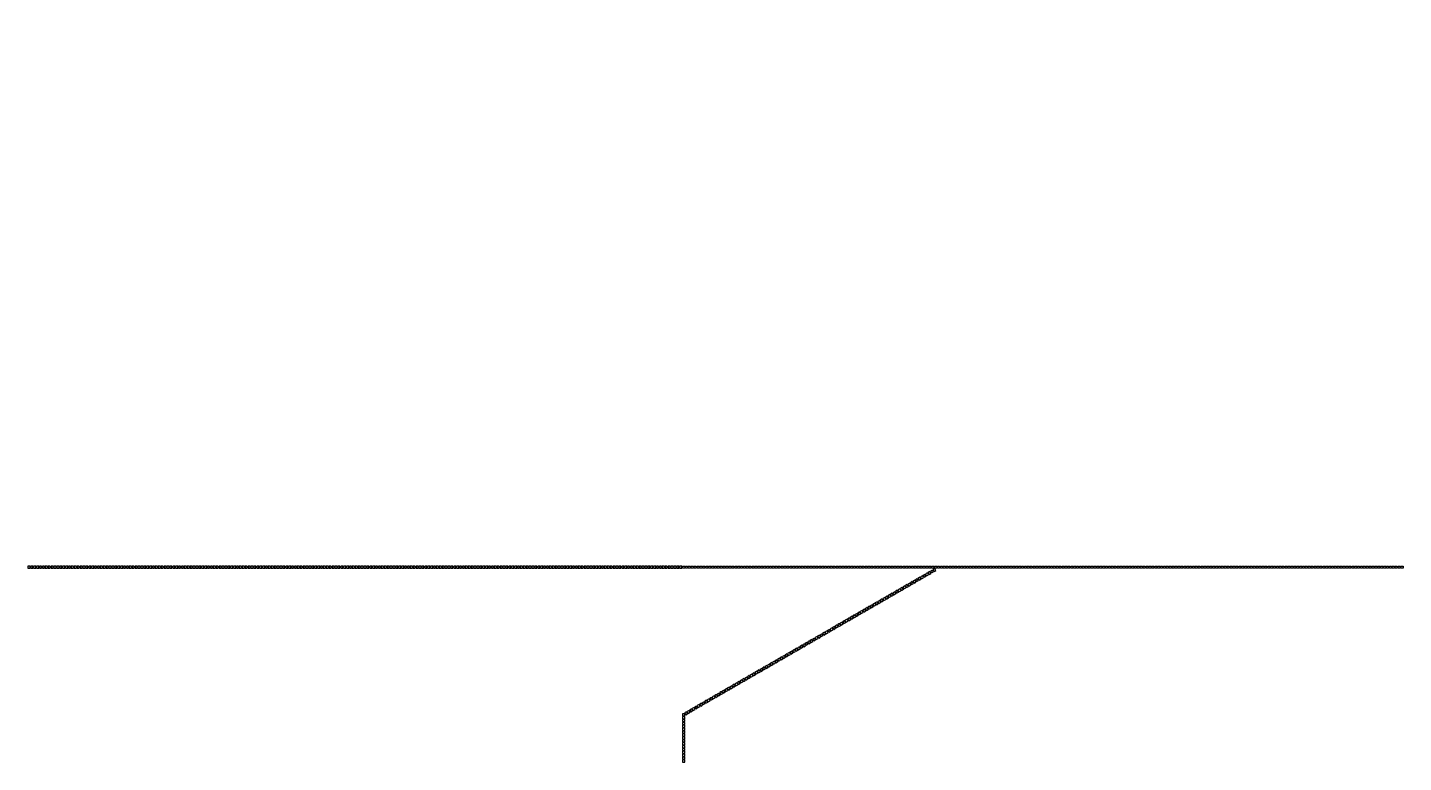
# Model space of a CAD drawing. Header units: inches. Extents: x 0 to 114300, y 0 to 114300.
# Drawn here: x 31684 to 33584, y 66811 to 67827 of the extents above; entities that cross this region are included whole.
import ezdxf

# ---------------------------------------------------------------- set-up
doc = ezdxf.new("R2010")
doc.units = ezdxf.units.IN
doc.header["$MEASUREMENT"] = 0

msp = doc.modelspace()

# ---------------------------------------------------------------- hatches: boundary and pattern name
h = msp.add_hatch()
h.set_pattern_fill('ANSI31', color=256, scale=100)
h.set_pattern_definition([(45, (-3636.992, -6350), (-8.8388348, 8.8388348), [])])
h.paths.add_polyline_path([(114300, 0), (0, 0), (0, 114300), (114300, 114300)])
edge = h.paths.add_edge_path(flags=16)
edge.add_arc((57150, 57150), 50800, 288.35844, 529.79531, ccw=False)
edge.add_line((73150, 8935.5), (41150, 8935.5))
edge.add_arc((57150, 57150), 50800, 190.20469, 251.64156, ccw=False)
edge.add_arc((57150, 57150), 50800, 169.79531, 190.20469, ccw=False)

# ---------------------------------------------------------------- linework, layer by layer
for points in [[(31687.9, 67079.6), (31687.9, 67082.6), (31684.9, 67082.6), (31684.9, 67079.6)], [(31691.9, 67079.6), (31691.9, 67082.6), (31688.9, 67082.6), (31688.9, 67079.6)], [(31695.9, 67079.6), (31695.9, 67082.6), (31692.9, 67082.6), (31692.9, 67079.6)], [(31699.9, 67079.6), (31699.9, 67082.6), (31696.9, 67082.6), (31696.9, 67079.6)], [(31703.9, 67079.6), (31703.9, 67082.6), (31700.9, 67082.6), (31700.9, 67079.6)], [(31707.9, 67079.6), (31707.9, 67082.6), (31704.9, 67082.6), (31704.9, 67079.6)], [(31711.9, 67079.6), (31711.9, 67082.6), (31708.9, 67082.6), (31708.9, 67079.6)], [(31715.9, 67079.6), (31715.9, 67082.6), (31712.9, 67082.6), (31712.9, 67079.6)], [(31719.9, 67079.6), (31719.9, 67082.6), (31716.9, 67082.6), (31716.9, 67079.6)], [(31723.9, 67079.6), (31723.9, 67082.6), (31720.9, 67082.6), (31720.9, 67079.6)], [(31727.9, 67079.6), (31727.9, 67082.6), (31724.9, 67082.6), (31724.9, 67079.6)], [(31731.9, 67079.6), (31731.9, 67082.6), (31728.9, 67082.6), (31728.9, 67079.6)], [(31735.9, 67079.6), (31735.9, 67082.6), (31732.9, 67082.6), (31732.9, 67079.6)], [(31739.9, 67079.6), (31739.9, 67082.6), (31736.9, 67082.6), (31736.9, 67079.6)], [(31743.9, 67079.6), (31743.9, 67082.6), (31740.9, 67082.6), (31740.9, 67079.6)], [(31747.9, 67079.6), (31747.9, 67082.6), (31744.9, 67082.6), (31744.9, 67079.6)], [(31751.9, 67079.6), (31751.9, 67082.6), (31748.9, 67082.6), (31748.9, 67079.6)], [(31755.9, 67079.6), (31755.9, 67082.6), (31752.9, 67082.6), (31752.9, 67079.6)], [(31759.9, 67079.6), (31759.9, 67082.6), (31756.9, 67082.6), (31756.9, 67079.6)], [(31763.9, 67079.6), (31763.9, 67082.6), (31760.9, 67082.6), (31760.9, 67079.6)], [(31767.9, 67079.6), (31767.9, 67082.6), (31764.9, 67082.6), (31764.9, 67079.6)], [(31771.9, 67079.6), (31771.9, 67082.6), (31768.9, 67082.6), (31768.9, 67079.6)], [(31775.9, 67079.6), (31775.9, 67082.6), (31772.9, 67082.6), (31772.9, 67079.6)], [(31779.9, 67079.6), (31779.9, 67082.6), (31776.9, 67082.6), (31776.9, 67079.6)], [(31783.9, 67079.6), (31783.9, 67082.6), (31780.9, 67082.6), (31780.9, 67079.6)], [(31787.9, 67079.6), (31787.9, 67082.6), (31784.9, 67082.6), (31784.9, 67079.6)], [(31791.9, 67079.6), (31791.9, 67082.6), (31788.9, 67082.6), (31788.9, 67079.6)], [(31795.9, 67079.6), (31795.9, 67082.6), (31792.9, 67082.6), (31792.9, 67079.6)], [(31799.9, 67079.6), (31799.9, 67082.6), (31796.9, 67082.6), (31796.9, 67079.6)], [(31803.9, 67079.6), (31803.9, 67082.6), (31800.9, 67082.6), (31800.9, 67079.6)], [(31807.9, 67079.6), (31807.9, 67082.6), (31804.9, 67082.6), (31804.9, 67079.6)], [(31811.9, 67079.6), (31811.9, 67082.6), (31808.9, 67082.6), (31808.9, 67079.6)], [(31815.9, 67079.6), (31815.9, 67082.6), (31812.9, 67082.6), (31812.9, 67079.6)], [(31819.9, 67079.6), (31819.9, 67082.6), (31816.9, 67082.6), (31816.9, 67079.6)], [(31823.9, 67079.6), (31823.9, 67082.6), (31820.9, 67082.6), (31820.9, 67079.6)], [(31827.9, 67079.6), (31827.9, 67082.6), (31824.9, 67082.6), (31824.9, 67079.6)], [(31831.9, 67079.6), (31831.9, 67082.6), (31828.9, 67082.6), (31828.9, 67079.6)], [(31835.9, 67079.6), (31835.9, 67082.6), (31832.9, 67082.6), (31832.9, 67079.6)], [(31839.9, 67079.6), (31839.9, 67082.6), (31836.9, 67082.6), (31836.9, 67079.6)], [(31843.9, 67079.6), (31843.9, 67082.6), (31840.9, 67082.6), (31840.9, 67079.6)], [(31847.9, 67079.6), (31847.9, 67082.6), (31844.9, 67082.6), (31844.9, 67079.6)], [(31851.9, 67079.6), (31851.9, 67082.6), (31848.9, 67082.6), (31848.9, 67079.6)], [(31855.9, 67079.6), (31855.9, 67082.6), (31852.9, 67082.6), (31852.9, 67079.6)], [(31859.9, 67079.6), (31859.9, 67082.6), (31856.9, 67082.6), (31856.9, 67079.6)], [(31863.9, 67079.6), (31863.9, 67082.6), (31860.9, 67082.6), (31860.9, 67079.6)], [(31867.9, 67079.6), (31867.9, 67082.6), (31864.9, 67082.6), (31864.9, 67079.6)], [(31871.9, 67079.6), (31871.9, 67082.6), (31868.9, 67082.6), (31868.9, 67079.6)], [(31875.9, 67079.6), (31875.9, 67082.6), (31872.9, 67082.6), (31872.9, 67079.6)], [(31879.9, 67079.6), (31879.9, 67082.6), (31876.9, 67082.6), (31876.9, 67079.6)], [(31883.9, 67079.6), (31883.9, 67082.6), (31880.9, 67082.6), (31880.9, 67079.6)], [(31887.9, 67079.6), (31887.9, 67082.6), (31884.9, 67082.6), (31884.9, 67079.6)], [(31891.9, 67079.6), (31891.9, 67082.6), (31888.9, 67082.6), (31888.9, 67079.6)], [(31895.9, 67079.6), (31895.9, 67082.6), (31892.9, 67082.6), (31892.9, 67079.6)], [(31899.9, 67079.6), (31899.9, 67082.6), (31896.9, 67082.6), (31896.9, 67079.6)], [(31903.9, 67079.6), (31903.9, 67082.6), (31900.9, 67082.6), (31900.9, 67079.6)], [(31907.9, 67079.6), (31907.9, 67082.6), (31904.9, 67082.6), (31904.9, 67079.6)], [(31911.9, 67079.6), (31911.9, 67082.6), (31908.9, 67082.6), (31908.9, 67079.6)], [(31915.9, 67079.6), (31915.9, 67082.6), (31912.9, 67082.6), (31912.9, 67079.6)], [(31919.9, 67079.6), (31919.9, 67082.6), (31916.9, 67082.6), (31916.9, 67079.6)], [(31923.9, 67079.6), (31923.9, 67082.6), (31920.9, 67082.6), (31920.9, 67079.6)], [(31927.9, 67079.6), (31927.9, 67082.6), (31924.9, 67082.6), (31924.9, 67079.6)], [(31931.9, 67079.6), (31931.9, 67082.6), (31928.9, 67082.6), (31928.9, 67079.6)], [(31935.9, 67079.6), (31935.9, 67082.6), (31932.9, 67082.6), (31932.9, 67079.6)], [(31939.9, 67079.6), (31939.9, 67082.6), (31936.9, 67082.6), (31936.9, 67079.6)], [(31943.9, 67079.6), (31943.9, 67082.6), (31940.9, 67082.6), (31940.9, 67079.6)], [(31947.9, 67079.6), (31947.9, 67082.6), (31944.9, 67082.6), (31944.9, 67079.6)], [(31951.9, 67079.6), (31951.9, 67082.6), (31948.9, 67082.6), (31948.9, 67079.6)], [(31955.9, 67079.6), (31955.9, 67082.6), (31952.9, 67082.6), (31952.9, 67079.6)], [(31959.9, 67079.6), (31959.9, 67082.6), (31956.9, 67082.6), (31956.9, 67079.6)], [(31963.9, 67079.6), (31963.9, 67082.6), (31960.9, 67082.6), (31960.9, 67079.6)], [(31967.9, 67079.6), (31967.9, 67082.6), (31964.9, 67082.6), (31964.9, 67079.6)], [(31971.9, 67079.6), (31971.9, 67082.6), (31968.9, 67082.6), (31968.9, 67079.6)], [(31975.9, 67079.6), (31975.9, 67082.6), (31972.9, 67082.6), (31972.9, 67079.6)], [(31979.9, 67079.6), (31979.9, 67082.6), (31976.9, 67082.6), (31976.9, 67079.6)], [(31983.9, 67079.6), (31983.9, 67082.6), (31980.9, 67082.6), (31980.9, 67079.6)], [(31987.9, 67079.6), (31987.9, 67082.6), (31984.9, 67082.6), (31984.9, 67079.6)], [(31991.9, 67079.6), (31991.9, 67082.6), (31988.9, 67082.6), (31988.9, 67079.6)], [(31995.9, 67079.6), (31995.9, 67082.6), (31992.9, 67082.6), (31992.9, 67079.6)], [(31999.9, 67079.6), (31999.9, 67082.6), (31996.9, 67082.6), (31996.9, 67079.6)], [(32003.9, 67079.6), (32003.9, 67082.6), (32000.9, 67082.6), (32000.9, 67079.6)], [(32007.9, 67079.6), (32007.9, 67082.6), (32004.9, 67082.6), (32004.9, 67079.6)], [(32011.9, 67079.6), (32011.9, 67082.6), (32008.9, 67082.6), (32008.9, 67079.6)], [(32015.9, 67079.6), (32015.9, 67082.6), (32012.9, 67082.6), (32012.9, 67079.6)], [(32019.9, 67079.6), (32019.9, 67082.6), (32016.9, 67082.6), (32016.9, 67079.6)], [(32023.9, 67079.6), (32023.9, 67082.6), (32020.9, 67082.6), (32020.9, 67079.6)], [(32027.9, 67079.6), (32027.9, 67082.6), (32024.9, 67082.6), (32024.9, 67079.6)], [(32031.9, 67079.6), (32031.9, 67082.6), (32028.9, 67082.6), (32028.9, 67079.6)], [(32035.9, 67079.6), (32035.9, 67082.6), (32032.9, 67082.6), (32032.9, 67079.6)], [(32039.9, 67079.6), (32039.9, 67082.6), (32036.9, 67082.6), (32036.9, 67079.6)], [(32043.9, 67079.6), (32043.9, 67082.6), (32040.9, 67082.6), (32040.9, 67079.6)], [(32047.9, 67079.6), (32047.9, 67082.6), (32044.9, 67082.6), (32044.9, 67079.6)], [(32051.9, 67079.6), (32051.9, 67082.6), (32048.9, 67082.6), (32048.9, 67079.6)], [(32055.9, 67079.6), (32055.9, 67082.6), (32052.9, 67082.6), (32052.9, 67079.6)], [(32059.9, 67079.6), (32059.9, 67082.6), (32056.9, 67082.6), (32056.9, 67079.6)], [(32063.9, 67079.6), (32063.9, 67082.6), (32060.9, 67082.6), (32060.9, 67079.6)], [(32067.9, 67079.6), (32067.9, 67082.6), (32064.9, 67082.6), (32064.9, 67079.6)], [(32071.9, 67079.6), (32071.9, 67082.6), (32068.9, 67082.6), (32068.9, 67079.6)], [(32075.9, 67079.6), (32075.9, 67082.6), (32072.9, 67082.6), (32072.9, 67079.6)], [(32079.9, 67079.6), (32079.9, 67082.6), (32076.9, 67082.6), (32076.9, 67079.6)], [(32083.9, 67079.6), (32083.9, 67082.6), (32080.9, 67082.6), (32080.9, 67079.6)], [(32087.9, 67079.6), (32087.9, 67082.6), (32084.9, 67082.6), (32084.9, 67079.6)], [(32091.9, 67079.6), (32091.9, 67082.6), (32088.9, 67082.6), (32088.9, 67079.6)], [(32095.9, 67079.6), (32095.9, 67082.6), (32092.9, 67082.6), (32092.9, 67079.6)], [(32099.9, 67079.6), (32099.9, 67082.6), (32096.9, 67082.6), (32096.9, 67079.6)], [(32103.9, 67079.6), (32103.9, 67082.6), (32100.9, 67082.6), (32100.9, 67079.6)], [(32107.9, 67079.6), (32107.9, 67082.6), (32104.9, 67082.6), (32104.9, 67079.6)], [(32111.9, 67079.6), (32111.9, 67082.6), (32108.9, 67082.6), (32108.9, 67079.6)], [(32115.9, 67079.6), (32115.9, 67082.6), (32112.9, 67082.6), (32112.9, 67079.6)], [(32119.9, 67079.6), (32119.9, 67082.6), (32116.9, 67082.6), (32116.9, 67079.6)], [(32123.9, 67079.6), (32123.9, 67082.6), (32120.9, 67082.6), (32120.9, 67079.6)], [(32127.9, 67079.6), (32127.9, 67082.6), (32124.9, 67082.6), (32124.9, 67079.6)], [(32131.9, 67079.6), (32131.9, 67082.6), (32128.9, 67082.6), (32128.9, 67079.6)], [(32135.9, 67079.6), (32135.9, 67082.6), (32132.9, 67082.6), (32132.9, 67079.6)], [(32139.9, 67079.6), (32139.9, 67082.6), (32136.9, 67082.6), (32136.9, 67079.6)], [(32143.9, 67079.6), (32143.9, 67082.6), (32140.9, 67082.6), (32140.9, 67079.6)], [(32147.9, 67079.6), (32147.9, 67082.6), (32144.9, 67082.6), (32144.9, 67079.6)], [(32151.9, 67079.6), (32151.9, 67082.6), (32148.9, 67082.6), (32148.9, 67079.6)], [(32155.9, 67079.6), (32155.9, 67082.6), (32152.9, 67082.6), (32152.9, 67079.6)], [(32159.9, 67079.6), (32159.9, 67082.6), (32156.9, 67082.6), (32156.9, 67079.6)], [(32163.9, 67079.6), (32163.9, 67082.6), (32160.9, 67082.6), (32160.9, 67079.6)], [(32167.9, 67079.6), (32167.9, 67082.6), (32164.9, 67082.6), (32164.9, 67079.6)], [(32171.9, 67079.6), (32171.9, 67082.6), (32168.9, 67082.6), (32168.9, 67079.6)], [(32175.9, 67079.6), (32175.9, 67082.6), (32172.9, 67082.6), (32172.9, 67079.6)], [(32179.9, 67079.6), (32179.9, 67082.6), (32176.9, 67082.6), (32176.9, 67079.6)], [(32183.9, 67079.6), (32183.9, 67082.6), (32180.9, 67082.6), (32180.9, 67079.6)], [(32187.9, 67079.6), (32187.9, 67082.6), (32184.9, 67082.6), (32184.9, 67079.6)], [(32191.9, 67079.6), (32191.9, 67082.6), (32188.9, 67082.6), (32188.9, 67079.6)], [(32195.9, 67079.6), (32195.9, 67082.6), (32192.9, 67082.6), (32192.9, 67079.6)], [(32199.9, 67079.6), (32199.9, 67082.6), (32196.9, 67082.6), (32196.9, 67079.6)], [(32203.9, 67079.6), (32203.9, 67082.6), (32200.9, 67082.6), (32200.9, 67079.6)], [(32207.9, 67079.6), (32207.9, 67082.6), (32204.9, 67082.6), (32204.9, 67079.6)], [(32211.9, 67079.6), (32211.9, 67082.6), (32208.9, 67082.6), (32208.9, 67079.6)], [(32215.9, 67079.6), (32215.9, 67082.6), (32212.9, 67082.6), (32212.9, 67079.6)], [(32219.9, 67079.6), (32219.9, 67082.6), (32216.9, 67082.6), (32216.9, 67079.6)], [(32223.9, 67079.6), (32223.9, 67082.6), (32220.9, 67082.6), (32220.9, 67079.6)], [(32227.9, 67079.6), (32227.9, 67082.6), (32224.9, 67082.6), (32224.9, 67079.6)], [(32231.9, 67079.6), (32231.9, 67082.6), (32228.9, 67082.6), (32228.9, 67079.6)], [(32235.9, 67079.6), (32235.9, 67082.6), (32232.9, 67082.6), (32232.9, 67079.6)], [(32239.9, 67079.6), (32239.9, 67082.6), (32236.9, 67082.6), (32236.9, 67079.6)], [(32243.9, 67079.6), (32243.9, 67082.6), (32240.9, 67082.6), (32240.9, 67079.6)], [(32247.9, 67079.6), (32247.9, 67082.6), (32244.9, 67082.6), (32244.9, 67079.6)], [(32251.9, 67079.6), (32251.9, 67082.6), (32248.9, 67082.6), (32248.9, 67079.6)], [(32255.9, 67079.6), (32255.9, 67082.6), (32252.9, 67082.6), (32252.9, 67079.6)], [(32259.9, 67079.6), (32259.9, 67082.6), (32256.9, 67082.6), (32256.9, 67079.6)], [(32263.9, 67079.6), (32263.9, 67082.6), (32260.9, 67082.6), (32260.9, 67079.6)], [(32267.9, 67079.6), (32267.9, 67082.6), (32264.9, 67082.6), (32264.9, 67079.6)], [(32271.9, 67079.6), (32271.9, 67082.6), (32268.9, 67082.6), (32268.9, 67079.6)], [(32275.9, 67079.6), (32275.9, 67082.6), (32272.9, 67082.6), (32272.9, 67079.6)], [(32279.9, 67079.6), (32279.9, 67082.6), (32276.9, 67082.6), (32276.9, 67079.6)], [(32283.9, 67079.6), (32283.9, 67082.6), (32280.9, 67082.6), (32280.9, 67079.6)], [(32287.9, 67079.6), (32287.9, 67082.6), (32284.9, 67082.6), (32284.9, 67079.6)], [(32291.9, 67079.6), (32291.9, 67082.6), (32288.9, 67082.6), (32288.9, 67079.6)], [(32295.9, 67079.6), (32295.9, 67082.6), (32292.9, 67082.6), (32292.9, 67079.6)], [(32299.9, 67079.6), (32299.9, 67082.6), (32296.9, 67082.6), (32296.9, 67079.6)], [(32303.9, 67079.6), (32303.9, 67082.6), (32300.9, 67082.6), (32300.9, 67079.6)], [(32307.9, 67079.6), (32307.9, 67082.6), (32304.9, 67082.6), (32304.9, 67079.6)], [(32311.9, 67079.6), (32311.9, 67082.6), (32308.9, 67082.6), (32308.9, 67079.6)], [(32315.9, 67079.6), (32315.9, 67082.6), (32312.9, 67082.6), (32312.9, 67079.6)], [(32319.9, 67079.6), (32319.9, 67082.6), (32316.9, 67082.6), (32316.9, 67079.6)], [(32323.9, 67079.6), (32323.9, 67082.6), (32320.9, 67082.6), (32320.9, 67079.6)], [(32327.9, 67079.6), (32327.9, 67082.6), (32324.9, 67082.6), (32324.9, 67079.6)], [(32331.9, 67079.6), (32331.9, 67082.6), (32328.9, 67082.6), (32328.9, 67079.6)], [(32335.9, 67079.6), (32335.9, 67082.6), (32332.9, 67082.6), (32332.9, 67079.6)], [(32339.9, 67079.6), (32339.9, 67082.6), (32336.9, 67082.6), (32336.9, 67079.6)], [(32343.9, 67079.6), (32343.9, 67082.6), (32340.9, 67082.6), (32340.9, 67079.6)], [(32347.9, 67079.6), (32347.9, 67082.6), (32344.9, 67082.6), (32344.9, 67079.6)], [(32351.9, 67079.6), (32351.9, 67082.6), (32348.9, 67082.6), (32348.9, 67079.6)], [(32355.9, 67079.6), (32355.9, 67082.6), (32352.9, 67082.6), (32352.9, 67079.6)], [(32359.9, 67079.6), (32359.9, 67082.6), (32356.9, 67082.6), (32356.9, 67079.6)], [(32363.9, 67079.6), (32363.9, 67082.6), (32360.9, 67082.6), (32360.9, 67079.6)], [(32367.9, 67079.6), (32367.9, 67082.6), (32364.9, 67082.6), (32364.9, 67079.6)], [(32371.9, 67079.6), (32371.9, 67082.6), (32368.9, 67082.6), (32368.9, 67079.6)], [(32375.9, 67079.6), (32375.9, 67082.6), (32372.9, 67082.6), (32372.9, 67079.6)], [(32379.9, 67079.6), (32379.9, 67082.6), (32376.9, 67082.6), (32376.9, 67079.6)], [(32383.9, 67079.6), (32383.9, 67082.6), (32380.9, 67082.6), (32380.9, 67079.6)], [(32387.9, 67079.6), (32387.9, 67082.6), (32384.9, 67082.6), (32384.9, 67079.6)], [(32391.9, 67079.6), (32391.9, 67082.6), (32388.9, 67082.6), (32388.9, 67079.6)], [(32395.9, 67079.6), (32395.9, 67082.6), (32392.9, 67082.6), (32392.9, 67079.6)], [(32399.9, 67079.6), (32399.9, 67082.6), (32396.9, 67082.6), (32396.9, 67079.6)], [(32403.9, 67079.6), (32403.9, 67082.6), (32400.9, 67082.6), (32400.9, 67079.6)], [(32407.9, 67079.6), (32407.9, 67082.6), (32404.9, 67082.6), (32404.9, 67079.6)], [(32411.9, 67079.6), (32411.9, 67082.6), (32408.9, 67082.6), (32408.9, 67079.6)], [(32415.9, 67079.6), (32415.9, 67082.6), (32412.9, 67082.6), (32412.9, 67079.6)], [(32419.9, 67079.6), (32419.9, 67082.6), (32416.9, 67082.6), (32416.9, 67079.6)], [(32423.9, 67079.6), (32423.9, 67082.6), (32420.9, 67082.6), (32420.9, 67079.6)], [(32427.9, 67079.6), (32427.9, 67082.6), (32424.9, 67082.6), (32424.9, 67079.6)], [(32431.9, 67079.6), (32431.9, 67082.6), (32428.9, 67082.6), (32428.9, 67079.6)], [(32435.9, 67079.6), (32435.9, 67082.6), (32432.9, 67082.6), (32432.9, 67079.6)], [(32439.9, 67079.6), (32439.9, 67082.6), (32436.9, 67082.6), (32436.9, 67079.6)], [(32443.9, 67079.6), (32443.9, 67082.6), (32440.9, 67082.6), (32440.9, 67079.6)], [(32447.9, 67079.6), (32447.9, 67082.6), (32444.9, 67082.6), (32444.9, 67079.6)], [(32451.9, 67079.6), (32451.9, 67082.6), (32448.9, 67082.6), (32448.9, 67079.6)], [(32455.9, 67079.6), (32455.9, 67082.6), (32452.9, 67082.6), (32452.9, 67079.6)], [(32459.9, 67079.6), (32459.9, 67082.6), (32456.9, 67082.6), (32456.9, 67079.6)], [(32463.9, 67079.6), (32463.9, 67082.6), (32460.9, 67082.6), (32460.9, 67079.6)], [(32467.9, 67079.6), (32467.9, 67082.6), (32464.9, 67082.6), (32464.9, 67079.6)], [(32471.9, 67079.6), (32471.9, 67082.6), (32468.9, 67082.6), (32468.9, 67079.6)], [(32475.9, 67079.6), (32475.9, 67082.6), (32472.9, 67082.6), (32472.9, 67079.6)], [(32479.9, 67079.6), (32479.9, 67082.6), (32476.9, 67082.6), (32476.9, 67079.6)], [(32483.9, 67079.6), (32483.9, 67082.6), (32480.9, 67082.6), (32480.9, 67079.6)], [(32487.9, 67079.6), (32487.9, 67082.6), (32484.9, 67082.6), (32484.9, 67079.6)], [(32491.9, 67079.6), (32491.9, 67082.6), (32488.9, 67082.6), (32488.9, 67079.6)], [(32495.9, 67079.6), (32495.9, 67082.6), (32492.9, 67082.6), (32492.9, 67079.6)], [(32499.9, 67079.6), (32499.9, 67082.6), (32496.9, 67082.6), (32496.9, 67079.6)], [(32503.9, 67079.6), (32503.9, 67082.6), (32500.9, 67082.6), (32500.9, 67079.6)], [(32507.9, 67079.6), (32507.9, 67082.6), (32504.9, 67082.6), (32504.9, 67079.6)], [(32511.9, 67079.6), (32511.9, 67082.6), (32508.9, 67082.6), (32508.9, 67079.6)], [(32515.9, 67079.6), (32515.9, 67082.6), (32512.9, 67082.6), (32512.9, 67079.6)], [(32519.9, 67079.6), (32519.9, 67082.6), (32516.9, 67082.6), (32516.9, 67079.6)], [(32523.9, 67079.6), (32523.9, 67082.6), (32520.9, 67082.6), (32520.9, 67079.6)], [(32527.9, 67079.6), (32527.9, 67082.6), (32524.9, 67082.6), (32524.9, 67079.6)], [(32531.9, 67079.6), (32531.9, 67082.6), (32528.9, 67082.6), (32528.9, 67079.6)], [(32535.9, 67079.6), (32535.9, 67082.6), (32532.9, 67082.6), (32532.9, 67079.6)], [(32539.9, 67079.6), (32539.9, 67082.6), (32536.9, 67082.6), (32536.9, 67079.6)], [(32543.9, 67079.6), (32543.9, 67082.6), (32540.9, 67082.6), (32540.9, 67079.6)], [(32547.9, 67079.6), (32547.9, 67082.6), (32544.9, 67082.6), (32544.9, 67079.6)], [(32551.9, 67079.6), (32551.9, 67082.6), (32548.9, 67082.6), (32548.9, 67079.6)], [(32555.9, 67079.6), (32555.9, 67082.6), (32552.9, 67082.6), (32552.9, 67079.6)], [(32559.9, 67079.6), (32559.9, 67082.6), (32556.9, 67082.6), (32556.9, 67079.6)], [(32563.9, 67079.6), (32563.9, 67082.6), (32560.9, 67082.6), (32560.9, 67079.6)], [(32567.9, 67079.6), (32567.9, 67082.6), (32564.9, 67082.6), (32564.9, 67079.6)], [(32571.9, 67079.6), (32571.9, 67082.6), (32568.9, 67082.6), (32568.9, 67079.6)], [(32575.9, 67079.6), (32575.9, 67082.6), (32572.9, 67082.6), (32572.9, 67079.6)], [(32579.9, 67079.6), (32579.9, 67082.6), (32576.9, 67082.6), (32576.9, 67079.6)], [(32583.9, 67079.6), (32583.9, 67082.6), (32580.9, 67082.6), (32580.9, 67079.6)], [(32587.9, 67079.6), (32587.9, 67082.6), (32584.9, 67082.6), (32584.9, 67079.6)], [(32588.9, 67079.6), (32588.9, 67082.6), (32591.9, 67082.6), (32591.9, 67079.6)], [(32592.9, 67079.6), (32592.9, 67082.6), (32595.9, 67082.6), (32595.9, 67079.6)], [(32596.9, 67079.6), (32596.9, 67082.6), (32599.9, 67082.6), (32599.9, 67079.6)], [(32600.9, 67079.6), (32600.9, 67082.6), (32603.9, 67082.6), (32603.9, 67079.6)], [(32604.9, 67079.6), (32604.9, 67082.6), (32607.9, 67082.6), (32607.9, 67079.6)], [(32608.9, 67079.6), (32608.9, 67082.6), (32611.9, 67082.6), (32611.9, 67079.6)], [(32612.9, 67079.6), (32612.9, 67082.6), (32615.9, 67082.6), (32615.9, 67079.6)], [(32616.9, 67079.6), (32616.9, 67082.6), (32619.9, 67082.6), (32619.9, 67079.6)], [(32620.9, 67079.6), (32620.9, 67082.6), (32623.9, 67082.6), (32623.9, 67079.6)], [(32624.9, 67079.6), (32624.9, 67082.6), (32627.9, 67082.6), (32627.9, 67079.6)], [(32628.9, 67079.6), (32628.9, 67082.6), (32631.9, 67082.6), (32631.9, 67079.6)], [(32632.9, 67079.6), (32632.9, 67082.6), (32635.9, 67082.6), (32635.9, 67079.6)], [(32636.9, 67079.6), (32636.9, 67082.6), (32639.9, 67082.6), (32639.9, 67079.6)], [(32640.9, 67079.6), (32640.9, 67082.6), (32643.9, 67082.6), (32643.9, 67079.6)], [(32644.9, 67079.6), (32644.9, 67082.6), (32647.9, 67082.6), (32647.9, 67079.6)], [(32648.9, 67079.6), (32648.9, 67082.6), (32651.9, 67082.6), (32651.9, 67079.6)], [(32652.9, 67079.6), (32652.9, 67082.6), (32655.9, 67082.6), (32655.9, 67079.6)], [(32656.9, 67079.6), (32656.9, 67082.6), (32659.9, 67082.6), (32659.9, 67079.6)], [(32660.9, 67079.6), (32660.9, 67082.6), (32663.9, 67082.6), (32663.9, 67079.6)], [(32664.9, 67079.6), (32664.9, 67082.6), (32667.9, 67082.6), (32667.9, 67079.6)], [(32668.9, 67079.6), (32668.9, 67082.6), (32671.9, 67082.6), (32671.9, 67079.6)], [(32672.9, 67079.6), (32672.9, 67082.6), (32675.9, 67082.6), (32675.9, 67079.6)], [(32676.9, 67079.6), (32676.9, 67082.6), (32679.9, 67082.6), (32679.9, 67079.6)], [(32680.9, 67079.6), (32680.9, 67082.6), (32683.9, 67082.6), (32683.9, 67079.6)], [(32684.9, 67079.6), (32684.9, 67082.6), (32687.9, 67082.6), (32687.9, 67079.6)], [(32688.9, 67079.6), (32688.9, 67082.6), (32691.9, 67082.6), (32691.9, 67079.6)], [(32692.9, 67079.6), (32692.9, 67082.6), (32695.9, 67082.6), (32695.9, 67079.6)], [(32696.9, 67079.6), (32696.9, 67082.6), (32699.9, 67082.6), (32699.9, 67079.6)], [(32700.9, 67079.6), (32700.9, 67082.6), (32703.9, 67082.6), (32703.9, 67079.6)], [(32704.9, 67079.6), (32704.9, 67082.6), (32707.9, 67082.6), (32707.9, 67079.6)], [(32708.9, 67079.6), (32708.9, 67082.6), (32711.9, 67082.6), (32711.9, 67079.6)], [(32712.9, 67079.6), (32712.9, 67082.6), (32715.9, 67082.6), (32715.9, 67079.6)], [(32716.9, 67079.6), (32716.9, 67082.6), (32719.9, 67082.6), (32719.9, 67079.6)], [(32720.9, 67079.6), (32720.9, 67082.6), (32723.9, 67082.6), (32723.9, 67079.6)], [(32724.9, 67079.6), (32724.9, 67082.6), (32727.9, 67082.6), (32727.9, 67079.6)], [(32728.9, 67079.6), (32728.9, 67082.6), (32731.9, 67082.6), (32731.9, 67079.6)], [(32732.9, 67079.6), (32732.9, 67082.6), (32735.9, 67082.6), (32735.9, 67079.6)], [(32736.9, 67079.6), (32736.9, 67082.6), (32739.9, 67082.6), (32739.9, 67079.6)], [(32740.9, 67079.6), (32740.9, 67082.6), (32743.9, 67082.6), (32743.9, 67079.6)], [(32744.9, 67079.6), (32744.9, 67082.6), (32747.9, 67082.6), (32747.9, 67079.6)], [(32748.9, 67079.6), (32748.9, 67082.6), (32751.9, 67082.6), (32751.9, 67079.6)], [(32752.9, 67079.6), (32752.9, 67082.6), (32755.9, 67082.6), (32755.9, 67079.6)], [(32756.9, 67079.6), (32756.9, 67082.6), (32759.9, 67082.6), (32759.9, 67079.6)], [(32760.9, 67079.6), (32760.9, 67082.6), (32763.9, 67082.6), (32763.9, 67079.6)], [(32764.9, 67079.6), (32764.9, 67082.6), (32767.9, 67082.6), (32767.9, 67079.6)], [(32768.9, 67079.6), (32768.9, 67082.6), (32771.9, 67082.6), (32771.9, 67079.6)], [(32772.9, 67079.6), (32772.9, 67082.6), (32775.9, 67082.6), (32775.9, 67079.6)], [(32776.9, 67079.6), (32776.9, 67082.6), (32779.9, 67082.6), (32779.9, 67079.6)], [(32780.9, 67079.6), (32780.9, 67082.6), (32783.9, 67082.6), (32783.9, 67079.6)], [(32784.9, 67079.6), (32784.9, 67082.6), (32787.9, 67082.6), (32787.9, 67079.6)], [(32788.9, 67079.6), (32788.9, 67082.6), (32791.9, 67082.6), (32791.9, 67079.6)], [(32792.9, 67079.6), (32792.9, 67082.6), (32795.9, 67082.6), (32795.9, 67079.6)], [(32796.9, 67079.6), (32796.9, 67082.6), (32799.9, 67082.6), (32799.9, 67079.6)], [(32800.9, 67079.6), (32800.9, 67082.6), (32803.9, 67082.6), (32803.9, 67079.6)], [(32804.9, 67079.6), (32804.9, 67082.6), (32807.9, 67082.6), (32807.9, 67079.6)], [(32808.9, 67079.6), (32808.9, 67082.6), (32811.9, 67082.6), (32811.9, 67079.6)], [(32812.9, 67079.6), (32812.9, 67082.6), (32815.9, 67082.6), (32815.9, 67079.6)], [(32816.9, 67079.6), (32816.9, 67082.6), (32819.9, 67082.6), (32819.9, 67079.6)], [(32820.9, 67079.6), (32820.9, 67082.6), (32823.9, 67082.6), (32823.9, 67079.6)], [(32824.9, 67079.6), (32824.9, 67082.6), (32827.9, 67082.6), (32827.9, 67079.6)], [(32828.9, 67079.6), (32828.9, 67082.6), (32831.9, 67082.6), (32831.9, 67079.6)], [(32832.9, 67079.6), (32832.9, 67082.6), (32835.9, 67082.6), (32835.9, 67079.6)], [(32836.9, 67079.6), (32836.9, 67082.6), (32839.9, 67082.6), (32839.9, 67079.6)], [(32840.9, 67079.6), (32840.9, 67082.6), (32843.9, 67082.6), (32843.9, 67079.6)], [(32844.9, 67079.6), (32844.9, 67082.6), (32847.9, 67082.6), (32847.9, 67079.6)], [(32848.9, 67079.6), (32848.9, 67082.6), (32851.9, 67082.6), (32851.9, 67079.6)], [(32852.9, 67079.6), (32852.9, 67082.6), (32855.9, 67082.6), (32855.9, 67079.6)], [(32856.9, 67079.6), (32856.9, 67082.6), (32859.9, 67082.6), (32859.9, 67079.6)], [(32860.9, 67079.6), (32860.9, 67082.6), (32863.9, 67082.6), (32863.9, 67079.6)], [(32864.9, 67079.6), (32864.9, 67082.6), (32867.9, 67082.6), (32867.9, 67079.6)], [(32868.9, 67079.6), (32868.9, 67082.6), (32871.9, 67082.6), (32871.9, 67079.6)], [(32872.9, 67079.6), (32872.9, 67082.6), (32875.9, 67082.6), (32875.9, 67079.6)], [(32876.9, 67079.6), (32876.9, 67082.6), (32879.9, 67082.6), (32879.9, 67079.6)], [(32880.9, 67079.6), (32880.9, 67082.6), (32883.9, 67082.6), (32883.9, 67079.6)], [(32884.9, 67079.6), (32884.9, 67082.6), (32887.9, 67082.6), (32887.9, 67079.6)], [(32888.9, 67079.6), (32888.9, 67082.6), (32891.9, 67082.6), (32891.9, 67079.6)], [(32892.9, 67079.6), (32892.9, 67082.6), (32895.9, 67082.6), (32895.9, 67079.6)], [(32896.9, 67079.6), (32896.9, 67082.6), (32899.9, 67082.6), (32899.9, 67079.6)], [(32900.9, 67079.6), (32900.9, 67082.6), (32903.9, 67082.6), (32903.9, 67079.6)], [(32904.9, 67079.6), (32904.9, 67082.6), (32907.9, 67082.6), (32907.9, 67079.6)], [(32908.9, 67079.6), (32908.9, 67082.6), (32911.9, 67082.6), (32911.9, 67079.6)], [(32912.9, 67079.6), (32912.9, 67082.6), (32915.9, 67082.6), (32915.9, 67079.6)], [(32916.9, 67079.6), (32916.9, 67082.6), (32919.9, 67082.6), (32919.9, 67079.6)], [(32920.9, 67079.6), (32920.9, 67082.6), (32923.9, 67082.6), (32923.9, 67079.6)], [(32920.9, 67069.7), (32922.4, 67067.1), (32925, 67068.6), (32923.5, 67071.2)], [(32924.4, 67071.7), (32925.9, 67069.1), (32928.5, 67070.6), (32927, 67073.2)], [(32924.9, 67079.6), (32924.9, 67082.6), (32927.9, 67082.6), (32927.9, 67079.6)], [(32927.9, 67073.7), (32929.4, 67071.1), (32932, 67072.6), (32930.5, 67075.2)], [(32928.9, 67079.6), (32928.9, 67082.6), (32931.9, 67082.6), (32931.9, 67079.6)], [(32931.3, 67075.7), (32932.8, 67073.1), (32935.4, 67074.6), (32933.9, 67077.2)], [(32932.9, 67079.6), (32932.9, 67082.6), (32935.9, 67082.6), (32935.9, 67079.6)], [(32934.8, 67077.7), (32936.3, 67075.1), (32938.9, 67076.6), (32937.4, 67079.2)], [(32936.9, 67079.6), (32936.9, 67082.6), (32939.9, 67082.6), (32939.9, 67079.6)], [(32940.9, 67079.6), (32940.9, 67082.6), (32943.9, 67082.6), (32943.9, 67079.6)], [(32944.9, 67079.6), (32944.9, 67082.6), (32947.9, 67082.6), (32947.9, 67079.6)], [(32948.9, 67079.6), (32948.9, 67082.6), (32951.9, 67082.6), (32951.9, 67079.6)], [(32952.9, 67079.6), (32952.9, 67082.6), (32955.9, 67082.6), (32955.9, 67079.6)], [(32956.9, 67079.6), (32956.9, 67082.6), (32959.9, 67082.6), (32959.9, 67079.6)], [(32960.9, 67079.6), (32960.9, 67082.6), (32963.9, 67082.6), (32963.9, 67079.6)], [(32964.9, 67079.6), (32964.9, 67082.6), (32967.9, 67082.6), (32967.9, 67079.6)], [(32968.9, 67079.6), (32968.9, 67082.6), (32971.9, 67082.6), (32971.9, 67079.6)], [(32972.9, 67079.6), (32972.9, 67082.6), (32975.9, 67082.6), (32975.9, 67079.6)], [(32976.9, 67079.6), (32976.9, 67082.6), (32979.9, 67082.6), (32979.9, 67079.6)], [(32980.9, 67079.6), (32980.9, 67082.6), (32983.9, 67082.6), (32983.9, 67079.6)], [(32984.9, 67079.6), (32984.9, 67082.6), (32987.9, 67082.6), (32987.9, 67079.6)], [(32988.9, 67079.6), (32988.9, 67082.6), (32991.9, 67082.6), (32991.9, 67079.6)], [(32992.9, 67079.6), (32992.9, 67082.6), (32995.9, 67082.6), (32995.9, 67079.6)], [(32996.9, 67079.6), (32996.9, 67082.6), (32999.9, 67082.6), (32999.9, 67079.6)], [(33000.9, 67079.6), (33000.9, 67082.6), (33003.9, 67082.6), (33003.9, 67079.6)], [(33004.9, 67079.6), (33004.9, 67082.6), (33007.9, 67082.6), (33007.9, 67079.6)], [(33008.9, 67079.6), (33008.9, 67082.6), (33011.9, 67082.6), (33011.9, 67079.6)], [(33012.9, 67079.6), (33012.9, 67082.6), (33015.9, 67082.6), (33015.9, 67079.6)], [(33016.9, 67079.6), (33016.9, 67082.6), (33019.9, 67082.6), (33019.9, 67079.6)], [(33020.9, 67079.6), (33020.9, 67082.6), (33023.9, 67082.6), (33023.9, 67079.6)], [(33024.9, 67079.6), (33024.9, 67082.6), (33027.9, 67082.6), (33027.9, 67079.6)], [(33028.9, 67079.6), (33028.9, 67082.6), (33031.9, 67082.6), (33031.9, 67079.6)], [(33032.9, 67079.6), (33032.9, 67082.6), (33035.9, 67082.6), (33035.9, 67079.6)], [(33036.9, 67079.6), (33036.9, 67082.6), (33039.9, 67082.6), (33039.9, 67079.6)], [(33040.9, 67079.6), (33040.9, 67082.6), (33043.9, 67082.6), (33043.9, 67079.6)], [(33044.9, 67079.6), (33044.9, 67082.6), (33047.9, 67082.6), (33047.9, 67079.6)], [(33048.9, 67079.6), (33048.9, 67082.6), (33051.9, 67082.6), (33051.9, 67079.6)], [(33052.9, 67079.6), (33052.9, 67082.6), (33055.9, 67082.6), (33055.9, 67079.6)], [(33056.9, 67079.6), (33056.9, 67082.6), (33059.9, 67082.6), (33059.9, 67079.6)], [(33060.9, 67079.6), (33060.9, 67082.6), (33063.9, 67082.6), (33063.9, 67079.6)], [(33064.9, 67079.6), (33064.9, 67082.6), (33067.9, 67082.6), (33067.9, 67079.6)], [(33068.9, 67079.6), (33068.9, 67082.6), (33071.9, 67082.6), (33071.9, 67079.6)], [(33072.9, 67079.6), (33072.9, 67082.6), (33075.9, 67082.6), (33075.9, 67079.6)], [(33076.9, 67079.6), (33076.9, 67082.6), (33079.9, 67082.6), (33079.9, 67079.6)], [(33080.9, 67079.6), (33080.9, 67082.6), (33083.9, 67082.6), (33083.9, 67079.6)], [(33084.9, 67079.6), (33084.9, 67082.6), (33087.9, 67082.6), (33087.9, 67079.6)], [(33088.9, 67079.6), (33088.9, 67082.6), (33091.9, 67082.6), (33091.9, 67079.6)], [(33092.9, 67079.6), (33092.9, 67082.6), (33095.9, 67082.6), (33095.9, 67079.6)], [(33096.9, 67079.6), (33096.9, 67082.6), (33099.9, 67082.6), (33099.9, 67079.6)], [(33100.9, 67079.6), (33100.9, 67082.6), (33103.9, 67082.6), (33103.9, 67079.6)], [(33104.9, 67079.6), (33104.9, 67082.6), (33107.9, 67082.6), (33107.9, 67079.6)], [(33108.9, 67079.6), (33108.9, 67082.6), (33111.9, 67082.6), (33111.9, 67079.6)], [(33112.9, 67079.6), (33112.9, 67082.6), (33115.9, 67082.6), (33115.9, 67079.6)], [(33116.9, 67079.6), (33116.9, 67082.6), (33119.9, 67082.6), (33119.9, 67079.6)], [(33120.9, 67079.6), (33120.9, 67082.6), (33123.9, 67082.6), (33123.9, 67079.6)], [(33124.9, 67079.6), (33124.9, 67082.6), (33127.9, 67082.6), (33127.9, 67079.6)], [(33128.9, 67079.6), (33128.9, 67082.6), (33131.9, 67082.6), (33131.9, 67079.6)], [(33132.9, 67079.6), (33132.9, 67082.6), (33135.9, 67082.6), (33135.9, 67079.6)], [(33136.9, 67079.6), (33136.9, 67082.6), (33139.9, 67082.6), (33139.9, 67079.6)], [(33140.9, 67079.6), (33140.9, 67082.6), (33143.9, 67082.6), (33143.9, 67079.6)], [(33144.9, 67079.6), (33144.9, 67082.6), (33147.9, 67082.6), (33147.9, 67079.6)], [(33148.9, 67079.6), (33148.9, 67082.6), (33151.9, 67082.6), (33151.9, 67079.6)], [(33152.9, 67079.6), (33152.9, 67082.6), (33155.9, 67082.6), (33155.9, 67079.6)], [(33156.9, 67079.6), (33156.9, 67082.6), (33159.9, 67082.6), (33159.9, 67079.6)], [(33160.9, 67079.6), (33160.9, 67082.6), (33163.9, 67082.6), (33163.9, 67079.6)], [(33164.9, 67079.6), (33164.9, 67082.6), (33167.9, 67082.6), (33167.9, 67079.6)], [(33168.9, 67079.6), (33168.9, 67082.6), (33171.9, 67082.6), (33171.9, 67079.6)], [(33172.9, 67079.6), (33172.9, 67082.6), (33175.9, 67082.6), (33175.9, 67079.6)], [(33176.9, 67079.6), (33176.9, 67082.6), (33179.9, 67082.6), (33179.9, 67079.6)], [(33180.9, 67079.6), (33180.9, 67082.6), (33183.9, 67082.6), (33183.9, 67079.6)], [(33184.9, 67079.6), (33184.9, 67082.6), (33187.9, 67082.6), (33187.9, 67079.6)], [(33188.9, 67079.6), (33188.9, 67082.6), (33191.9, 67082.6), (33191.9, 67079.6)], [(33192.9, 67079.6), (33192.9, 67082.6), (33195.9, 67082.6), (33195.9, 67079.6)], [(33196.9, 67079.6), (33196.9, 67082.6), (33199.9, 67082.6), (33199.9, 67079.6)], [(33200.9, 67079.6), (33200.9, 67082.6), (33203.9, 67082.6), (33203.9, 67079.6)], [(33204.9, 67079.6), (33204.9, 67082.6), (33207.9, 67082.6), (33207.9, 67079.6)], [(33208.9, 67079.6), (33208.9, 67082.6), (33211.9, 67082.6), (33211.9, 67079.6)], [(33212.9, 67079.6), (33212.9, 67082.6), (33215.9, 67082.6), (33215.9, 67079.6)], [(33216.9, 67079.6), (33216.9, 67082.6), (33219.9, 67082.6), (33219.9, 67079.6)], [(33220.9, 67079.6), (33220.9, 67082.6), (33223.9, 67082.6), (33223.9, 67079.6)], [(33224.9, 67079.6), (33224.9, 67082.6), (33227.9, 67082.6), (33227.9, 67079.6)], [(33228.9, 67079.6), (33228.9, 67082.6), (33231.9, 67082.6), (33231.9, 67079.6)], [(33232.9, 67079.6), (33232.9, 67082.6), (33235.9, 67082.6), (33235.9, 67079.6)], [(33236.9, 67079.6), (33236.9, 67082.6), (33239.9, 67082.6), (33239.9, 67079.6)], [(33240.9, 67079.6), (33240.9, 67082.6), (33243.9, 67082.6), (33243.9, 67079.6)], [(33244.9, 67079.6), (33244.9, 67082.6), (33247.9, 67082.6), (33247.9, 67079.6)], [(33248.9, 67079.6), (33248.9, 67082.6), (33251.9, 67082.6), (33251.9, 67079.6)], [(33252.9, 67079.6), (33252.9, 67082.6), (33255.9, 67082.6), (33255.9, 67079.6)], [(33256.9, 67079.6), (33256.9, 67082.6), (33259.9, 67082.6), (33259.9, 67079.6)], [(33260.9, 67079.6), (33260.9, 67082.6), (33263.9, 67082.6), (33263.9, 67079.6)], [(33264.9, 67079.6), (33264.9, 67082.6), (33267.9, 67082.6), (33267.9, 67079.6)], [(33268.9, 67079.6), (33268.9, 67082.6), (33271.9, 67082.6), (33271.9, 67079.6)], [(33272.9, 67079.6), (33272.9, 67082.6), (33275.9, 67082.6), (33275.9, 67079.6)], [(33276.9, 67079.6), (33276.9, 67082.6), (33279.9, 67082.6), (33279.9, 67079.6)], [(33280.9, 67079.6), (33280.9, 67082.6), (33283.9, 67082.6), (33283.9, 67079.6)], [(33284.9, 67079.6), (33284.9, 67082.6), (33287.9, 67082.6), (33287.9, 67079.6)], [(33288.9, 67079.6), (33288.9, 67082.6), (33291.9, 67082.6), (33291.9, 67079.6)], [(33292.9, 67079.6), (33292.9, 67082.6), (33295.9, 67082.6), (33295.9, 67079.6)], [(33296.9, 67079.6), (33296.9, 67082.6), (33299.9, 67082.6), (33299.9, 67079.6)], [(33300.9, 67079.6), (33300.9, 67082.6), (33303.9, 67082.6), (33303.9, 67079.6)], [(33304.9, 67079.6), (33304.9, 67082.6), (33307.9, 67082.6), (33307.9, 67079.6)], [(33308.9, 67079.6), (33308.9, 67082.6), (33311.9, 67082.6), (33311.9, 67079.6)], [(33312.9, 67079.6), (33312.9, 67082.6), (33315.9, 67082.6), (33315.9, 67079.6)], [(33316.9, 67079.6), (33316.9, 67082.6), (33319.9, 67082.6), (33319.9, 67079.6)], [(33320.9, 67079.6), (33320.9, 67082.6), (33323.9, 67082.6), (33323.9, 67079.6)], [(33324.9, 67079.6), (33324.9, 67082.6), (33327.9, 67082.6), (33327.9, 67079.6)], [(33328.9, 67079.6), (33328.9, 67082.6), (33331.9, 67082.6), (33331.9, 67079.6)], [(33332.9, 67079.6), (33332.9, 67082.6), (33335.9, 67082.6), (33335.9, 67079.6)], [(33336.9, 67079.6), (33336.9, 67082.6), (33339.9, 67082.6), (33339.9, 67079.6)], [(33340.9, 67079.6), (33340.9, 67082.6), (33343.9, 67082.6), (33343.9, 67079.6)], [(33344.9, 67079.6), (33344.9, 67082.6), (33347.9, 67082.6), (33347.9, 67079.6)], [(33348.9, 67079.6), (33348.9, 67082.6), (33351.9, 67082.6), (33351.9, 67079.6)], [(33352.9, 67079.6), (33352.9, 67082.6), (33355.9, 67082.6), (33355.9, 67079.6)], [(33356.9, 67079.6), (33356.9, 67082.6), (33359.9, 67082.6), (33359.9, 67079.6)], [(33360.9, 67079.6), (33360.9, 67082.6), (33363.9, 67082.6), (33363.9, 67079.6)], [(33364.9, 67079.6), (33364.9, 67082.6), (33367.9, 67082.6), (33367.9, 67079.6)], [(33368.9, 67079.6), (33368.9, 67082.6), (33371.9, 67082.6), (33371.9, 67079.6)], [(33372.9, 67079.6), (33372.9, 67082.6), (33375.9, 67082.6), (33375.9, 67079.6)], [(33376.9, 67079.6), (33376.9, 67082.6), (33379.9, 67082.6), (33379.9, 67079.6)], [(33380.9, 67079.6), (33380.9, 67082.6), (33383.9, 67082.6), (33383.9, 67079.6)], [(33384.9, 67079.6), (33384.9, 67082.6), (33387.9, 67082.6), (33387.9, 67079.6)], [(33388.9, 67079.6), (33388.9, 67082.6), (33391.9, 67082.6), (33391.9, 67079.6)], [(33392.9, 67079.6), (33392.9, 67082.6), (33395.9, 67082.6), (33395.9, 67079.6)], [(33396.9, 67079.6), (33396.9, 67082.6), (33399.9, 67082.6), (33399.9, 67079.6)], [(33400.9, 67079.6), (33400.9, 67082.6), (33403.9, 67082.6), (33403.9, 67079.6)], [(33404.9, 67079.6), (33404.9, 67082.6), (33407.9, 67082.6), (33407.9, 67079.6)], [(33408.9, 67079.6), (33408.9, 67082.6), (33411.9, 67082.6), (33411.9, 67079.6)], [(33412.9, 67079.6), (33412.9, 67082.6), (33415.9, 67082.6), (33415.9, 67079.6)], [(33416.9, 67079.6), (33416.9, 67082.6), (33419.9, 67082.6), (33419.9, 67079.6)], [(33420.9, 67079.6), (33420.9, 67082.6), (33423.9, 67082.6), (33423.9, 67079.6)], [(33424.9, 67079.6), (33424.9, 67082.6), (33427.9, 67082.6), (33427.9, 67079.6)], [(33428.9, 67079.6), (33428.9, 67082.6), (33431.9, 67082.6), (33431.9, 67079.6)], [(33432.9, 67079.6), (33432.9, 67082.6), (33435.9, 67082.6), (33435.9, 67079.6)], [(33436.9, 67079.6), (33436.9, 67082.6), (33439.9, 67082.6), (33439.9, 67079.6)], [(33440.9, 67079.6), (33440.9, 67082.6), (33443.9, 67082.6), (33443.9, 67079.6)], [(33444.9, 67079.6), (33444.9, 67082.6), (33447.9, 67082.6), (33447.9, 67079.6)], [(33448.9, 67079.6), (33448.9, 67082.6), (33451.9, 67082.6), (33451.9, 67079.6)], [(33452.9, 67079.6), (33452.9, 67082.6), (33455.9, 67082.6), (33455.9, 67079.6)], [(33456.9, 67079.6), (33456.9, 67082.6), (33459.9, 67082.6), (33459.9, 67079.6)], [(33460.9, 67079.6), (33460.9, 67082.6), (33463.9, 67082.6), (33463.9, 67079.6)], [(33464.9, 67079.6), (33464.9, 67082.6), (33467.9, 67082.6), (33467.9, 67079.6)], [(33468.9, 67079.6), (33468.9, 67082.6), (33471.9, 67082.6), (33471.9, 67079.6)], [(33472.9, 67079.6), (33472.9, 67082.6), (33475.9, 67082.6), (33475.9, 67079.6)], [(33476.9, 67079.6), (33476.9, 67082.6), (33479.9, 67082.6), (33479.9, 67079.6)], [(33480.9, 67079.6), (33480.9, 67082.6), (33483.9, 67082.6), (33483.9, 67079.6)], [(33484.9, 67079.6), (33484.9, 67082.6), (33487.9, 67082.6), (33487.9, 67079.6)], [(33488.9, 67079.6), (33488.9, 67082.6), (33491.9, 67082.6), (33491.9, 67079.6)], [(33492.9, 67079.6), (33492.9, 67082.6), (33495.9, 67082.6), (33495.9, 67079.6)], [(33496.9, 67079.6), (33496.9, 67082.6), (33499.9, 67082.6), (33499.9, 67079.6)], [(33500.9, 67079.6), (33500.9, 67082.6), (33503.9, 67082.6), (33503.9, 67079.6)], [(33504.9, 67079.6), (33504.9, 67082.6), (33507.9, 67082.6), (33507.9, 67079.6)], [(33508.9, 67079.6), (33508.9, 67082.6), (33511.9, 67082.6), (33511.9, 67079.6)], [(33512.9, 67079.6), (33512.9, 67082.6), (33515.9, 67082.6), (33515.9, 67079.6)], [(33516.9, 67079.6), (33516.9, 67082.6), (33519.9, 67082.6), (33519.9, 67079.6)], [(33520.9, 67079.6), (33520.9, 67082.6), (33523.9, 67082.6), (33523.9, 67079.6)], [(33524.9, 67079.6), (33524.9, 67082.6), (33527.9, 67082.6), (33527.9, 67079.6)], [(33528.9, 67079.6), (33528.9, 67082.6), (33531.9, 67082.6), (33531.9, 67079.6)], [(33532.9, 67079.6), (33532.9, 67082.6), (33535.9, 67082.6), (33535.9, 67079.6)], [(33536.9, 67079.6), (33536.9, 67082.6), (33539.9, 67082.6), (33539.9, 67079.6)], [(33540.9, 67079.6), (33540.9, 67082.6), (33543.9, 67082.6), (33543.9, 67079.6)], [(33544.9, 67079.6), (33544.9, 67082.6), (33547.9, 67082.6), (33547.9, 67079.6)], [(33548.9, 67079.6), (33548.9, 67082.6), (33551.9, 67082.6), (33551.9, 67079.6)], [(33552.9, 67079.6), (33552.9, 67082.6), (33555.9, 67082.6), (33555.9, 67079.6)], [(33556.9, 67079.6), (33556.9, 67082.6), (33559.9, 67082.6), (33559.9, 67079.6)], [(33560.9, 67079.6), (33560.9, 67082.6), (33563.9, 67082.6), (33563.9, 67079.6)], [(33564.9, 67079.6), (33564.9, 67082.6), (33567.9, 67082.6), (33567.9, 67079.6)], [(33568.9, 67079.6), (33568.9, 67082.6), (33571.9, 67082.6), (33571.9, 67079.6)], [(33572.9, 67079.6), (33572.9, 67082.6), (33575.9, 67082.6), (33575.9, 67079.6)], [(33576.9, 67079.6), (33576.9, 67082.6), (33579.9, 67082.6), (33579.9, 67079.6)], [(33580.9, 67079.6), (33580.9, 67082.6), (33583.9, 67082.6), (33583.9, 67079.6)], [(32886.3, 67049.7), (32887.8, 67047.1), (32890.4, 67048.6), (32888.9, 67051.2)], [(32889.8, 67051.7), (32891.3, 67049.1), (32893.9, 67050.6), (32892.4, 67053.2)], [(32893.2, 67053.7), (32894.7, 67051.1), (32897.3, 67052.6), (32895.8, 67055.2)], [(32896.7, 67055.7), (32898.2, 67053.1), (32900.8, 67054.6), (32899.3, 67057.2)], [(32900.1, 67057.7), (32901.6, 67055.1), (32904.2, 67056.6), (32902.7, 67059.2)], [(32903.6, 67059.7), (32905.1, 67057.1), (32907.7, 67058.6), (32906.2, 67061.2)], [(32907.1, 67061.7), (32908.6, 67059.1), (32911.2, 67060.6), (32909.7, 67063.2)], [(32910.5, 67063.7), (32912, 67061.1), (32914.6, 67062.6), (32913.1, 67065.2)], [(32914, 67065.7), (32915.5, 67063.1), (32918.1, 67064.6), (32916.6, 67067.2)], [(32917.5, 67067.7), (32919, 67065.1), (32921.6, 67066.6), (32920.1, 67069.2)], [(32855.1, 67031.7), (32856.6, 67029.1), (32859.2, 67030.6), (32857.7, 67033.2)], [(32858.6, 67033.7), (32860.1, 67031.1), (32862.7, 67032.6), (32861.2, 67035.2)], [(32862, 67035.7), (32863.5, 67033.1), (32866.1, 67034.6), (32864.6, 67037.2)], [(32865.5, 67037.7), (32867, 67035.1), (32869.6, 67036.6), (32868.1, 67039.2)], [(32869, 67039.7), (32870.5, 67037.1), (32873.1, 67038.6), (32871.6, 67041.2)], [(32872.4, 67041.7), (32873.9, 67039.1), (32876.5, 67040.6), (32875, 67043.2)], [(32875.9, 67043.7), (32877.4, 67041.1), (32880, 67042.6), (32878.5, 67045.2)], [(32879.4, 67045.7), (32880.9, 67043.1), (32883.5, 67044.6), (32882, 67047.2)], [(32882.8, 67047.7), (32884.3, 67045.1), (32886.9, 67046.6), (32885.4, 67049.2)], [(32820.5, 67011.7), (32822, 67009.1), (32824.6, 67010.6), (32823.1, 67013.2)], [(32823.9, 67013.7), (32825.4, 67011.1), (32828, 67012.6), (32826.5, 67015.2)], [(32827.4, 67015.7), (32828.9, 67013.1), (32831.5, 67014.6), (32830, 67017.2)], [(32830.9, 67017.7), (32832.4, 67015.1), (32835, 67016.6), (32833.5, 67019.2)], [(32834.3, 67019.7), (32835.8, 67017.1), (32838.4, 67018.6), (32836.9, 67021.2)], [(32837.8, 67021.7), (32839.3, 67019.1), (32841.9, 67020.6), (32840.4, 67023.2)], [(32841.3, 67023.7), (32842.8, 67021.1), (32845.4, 67022.6), (32843.9, 67025.2)], [(32844.7, 67025.7), (32846.2, 67023.1), (32848.8, 67024.6), (32847.3, 67027.2)], [(32848.2, 67027.7), (32849.7, 67025.1), (32852.3, 67026.6), (32850.8, 67029.2)], [(32851.7, 67029.7), (32853.2, 67027.1), (32855.8, 67028.6), (32854.3, 67031.2)], [(32789.3, 66993.7), (32790.8, 66991.1), (32793.4, 66992.6), (32791.9, 66995.2)], [(32792.8, 66995.7), (32794.3, 66993.1), (32796.9, 66994.6), (32795.4, 66997.2)], [(32796.2, 66997.7), (32797.7, 66995.1), (32800.3, 66996.6), (32798.8, 66999.2)], [(32799.7, 66999.7), (32801.2, 66997.1), (32803.8, 66998.6), (32802.3, 67001.2)], [(32803.2, 67001.7), (32804.7, 66999.1), (32807.3, 67000.6), (32805.8, 67003.2)], [(32806.6, 67003.7), (32808.1, 67001.1), (32810.7, 67002.6), (32809.2, 67005.2)], [(32810.1, 67005.7), (32811.6, 67003.1), (32814.2, 67004.6), (32812.7, 67007.2)], [(32813.5, 67007.7), (32815, 67005.1), (32817.6, 67006.6), (32816.1, 67009.2)], [(32817, 67009.7), (32818.5, 67007.1), (32821.1, 67008.6), (32819.6, 67011.2)], [(32754.7, 66973.7), (32756.2, 66971.1), (32758.8, 66972.6), (32757.3, 66975.2)], [(32758.1, 66975.7), (32759.6, 66973.1), (32762.2, 66974.6), (32760.7, 66977.2)], [(32761.6, 66977.7), (32763.1, 66975.1), (32765.7, 66976.6), (32764.2, 66979.2)], [(32765, 66979.7), (32766.5, 66977.1), (32769.1, 66978.6), (32767.6, 66981.2)], [(32768.5, 66981.7), (32770, 66979.1), (32772.6, 66980.6), (32771.1, 66983.2)], [(32772, 66983.7), (32773.5, 66981.1), (32776.1, 66982.6), (32774.6, 66985.2)], [(32775.4, 66985.7), (32776.9, 66983.1), (32779.5, 66984.6), (32778, 66987.2)], [(32778.9, 66987.7), (32780.4, 66985.1), (32783, 66986.6), (32781.5, 66989.2)], [(32782.4, 66989.7), (32783.9, 66987.1), (32786.5, 66988.6), (32785, 66991.2)], [(32785.8, 66991.7), (32787.3, 66989.1), (32789.9, 66990.6), (32788.4, 66993.2)], [(32723.5, 66955.7), (32725, 66953.1), (32727.6, 66954.6), (32726.1, 66957.2)], [(32726.9, 66957.7), (32728.4, 66955.1), (32731, 66956.6), (32729.5, 66959.2)], [(32730.4, 66959.7), (32731.9, 66957.1), (32734.5, 66958.6), (32733, 66961.2)], [(32733.9, 66961.7), (32735.4, 66959.1), (32738, 66960.6), (32736.5, 66963.2)], [(32737.3, 66963.7), (32738.8, 66961.1), (32741.4, 66962.6), (32739.9, 66965.2)], [(32740.8, 66965.7), (32742.3, 66963.1), (32744.9, 66964.6), (32743.4, 66967.2)], [(32744.3, 66967.7), (32745.8, 66965.1), (32748.4, 66966.6), (32746.9, 66969.2)], [(32747.7, 66969.7), (32749.2, 66967.1), (32751.8, 66968.6), (32750.3, 66971.2)], [(32751.2, 66971.7), (32752.7, 66969.1), (32755.3, 66970.6), (32753.8, 66973.2)], [(32688.8, 66935.7), (32690.3, 66933.1), (32692.9, 66934.6), (32691.4, 66937.2)], [(32692.3, 66937.7), (32693.8, 66935.1), (32696.4, 66936.6), (32694.9, 66939.2)], [(32695.8, 66939.7), (32697.3, 66937.1), (32699.9, 66938.6), (32698.4, 66941.2)], [(32699.2, 66941.7), (32700.7, 66939.1), (32703.3, 66940.6), (32701.8, 66943.2)], [(32702.7, 66943.7), (32704.2, 66941.1), (32706.8, 66942.6), (32705.3, 66945.2)], [(32706.2, 66945.7), (32707.7, 66943.1), (32710.3, 66944.6), (32708.8, 66947.2)], [(32709.6, 66947.7), (32711.1, 66945.1), (32713.7, 66946.6), (32712.2, 66949.2)], [(32713.1, 66949.7), (32714.6, 66947.1), (32717.2, 66948.6), (32715.7, 66951.2)], [(32716.6, 66951.7), (32718.1, 66949.1), (32720.7, 66950.6), (32719.2, 66953.2)], [(32720, 66953.7), (32721.5, 66951.1), (32724.1, 66952.6), (32722.6, 66955.2)], [(32657.7, 66917.7), (32659.2, 66915.1), (32661.8, 66916.6), (32660.3, 66919.2)], [(32661.1, 66919.7), (32662.6, 66917.1), (32665.2, 66918.6), (32663.7, 66921.2)], [(32664.6, 66921.7), (32666.1, 66919.1), (32668.7, 66920.6), (32667.2, 66923.2)], [(32668.1, 66923.7), (32669.6, 66921.1), (32672.2, 66922.6), (32670.7, 66925.2)], [(32671.5, 66925.7), (32673, 66923.1), (32675.6, 66924.6), (32674.1, 66927.2)], [(32675, 66927.7), (32676.5, 66925.1), (32679.1, 66926.6), (32677.6, 66929.2)], [(32678.4, 66929.7), (32679.9, 66927.1), (32682.5, 66928.6), (32681, 66931.2)], [(32681.9, 66931.7), (32683.4, 66929.1), (32686, 66930.6), (32684.5, 66933.2)], [(32685.4, 66933.7), (32686.9, 66931.1), (32689.5, 66932.6), (32688, 66935.2)], [(32623, 66897.7), (32624.5, 66895.1), (32627.1, 66896.6), (32625.6, 66899.2)], [(32626.5, 66899.7), (32628, 66897.1), (32630.6, 66898.6), (32629.1, 66901.2)], [(32629.9, 66901.7), (32631.4, 66899.1), (32634, 66900.6), (32632.5, 66903.2)], [(32633.4, 66903.7), (32634.9, 66901.1), (32637.5, 66902.6), (32636, 66905.2)], [(32636.9, 66905.7), (32638.4, 66903.1), (32641, 66904.6), (32639.5, 66907.2)], [(32640.3, 66907.7), (32641.8, 66905.1), (32644.4, 66906.6), (32642.9, 66909.2)], [(32643.8, 66909.7), (32645.3, 66907.1), (32647.9, 66908.6), (32646.4, 66911.2)], [(32647.3, 66911.7), (32648.8, 66909.1), (32651.4, 66910.6), (32649.9, 66913.2)], [(32650.7, 66913.7), (32652.2, 66911.1), (32654.8, 66912.6), (32653.3, 66915.2)], [(32654.2, 66915.7), (32655.7, 66913.1), (32658.3, 66914.6), (32656.8, 66917.2)], [(32591.8, 66879.7), (32593.3, 66877.1), (32595.9, 66878.6), (32594.4, 66881.2)], [(32595.3, 66881.7), (32596.8, 66879.1), (32599.4, 66880.6), (32597.9, 66883.2)], [(32598.8, 66883.7), (32600.3, 66881.1), (32602.9, 66882.6), (32601.4, 66885.2)], [(32602.2, 66885.7), (32603.7, 66883.1), (32606.3, 66884.6), (32604.8, 66887.2)], [(32605.7, 66887.7), (32607.2, 66885.1), (32609.8, 66886.6), (32608.3, 66889.2)], [(32609.2, 66889.7), (32610.7, 66887.1), (32613.3, 66888.6), (32611.8, 66891.2)], [(32612.6, 66891.7), (32614.1, 66889.1), (32616.7, 66890.6), (32615.2, 66893.2)], [(32616.1, 66893.7), (32617.6, 66891.1), (32620.2, 66892.6), (32618.7, 66895.2)], [(32619.6, 66895.7), (32621.1, 66893.1), (32623.7, 66894.6), (32622.2, 66897.2)], [(32591.9, 66878.6), (32588.9, 66878.6), (32588.9, 66875.6), (32591.9, 66875.6)], [(32591.9, 66874.6), (32588.9, 66874.6), (32588.9, 66871.6), (32591.9, 66871.6)], [(32591.9, 66870.6), (32588.9, 66870.6), (32588.9, 66867.6), (32591.9, 66867.6)], [(32591.9, 66866.6), (32588.9, 66866.6), (32588.9, 66863.6), (32591.9, 66863.6)], [(32591.9, 66862.6), (32588.9, 66862.6), (32588.9, 66859.6), (32591.9, 66859.6)], [(32591.9, 66858.6), (32588.9, 66858.6), (32588.9, 66855.6), (32591.9, 66855.6)], [(32591.9, 66854.6), (32588.9, 66854.6), (32588.9, 66851.6), (32591.9, 66851.6)], [(32591.9, 66850.6), (32588.9, 66850.6), (32588.9, 66847.6), (32591.9, 66847.6)], [(32591.9, 66846.6), (32588.9, 66846.6), (32588.9, 66843.6), (32591.9, 66843.6)], [(32591.9, 66842.6), (32588.9, 66842.6), (32588.9, 66839.6), (32591.9, 66839.6)], [(32591.9, 66838.6), (32588.9, 66838.6), (32588.9, 66835.6), (32591.9, 66835.6)], [(32591.9, 66834.6), (32588.9, 66834.6), (32588.9, 66831.6), (32591.9, 66831.6)], [(32591.9, 66830.6), (32588.9, 66830.6), (32588.9, 66827.6), (32591.9, 66827.6)], [(32591.9, 66826.6), (32588.9, 66826.6), (32588.9, 66823.6), (32591.9, 66823.6)], [(32591.9, 66822.6), (32588.9, 66822.6), (32588.9, 66819.6), (32591.9, 66819.6)], [(32591.9, 66818.6), (32588.9, 66818.6), (32588.9, 66815.6), (32591.9, 66815.6)], [(32591.9, 66814.6), (32588.9, 66814.6), (32588.9, 66811.6), (32591.9, 66811.6)]]:
    msp.add_lwpolyline(points, close=True)

doc.saveas('drawing.dxf')
